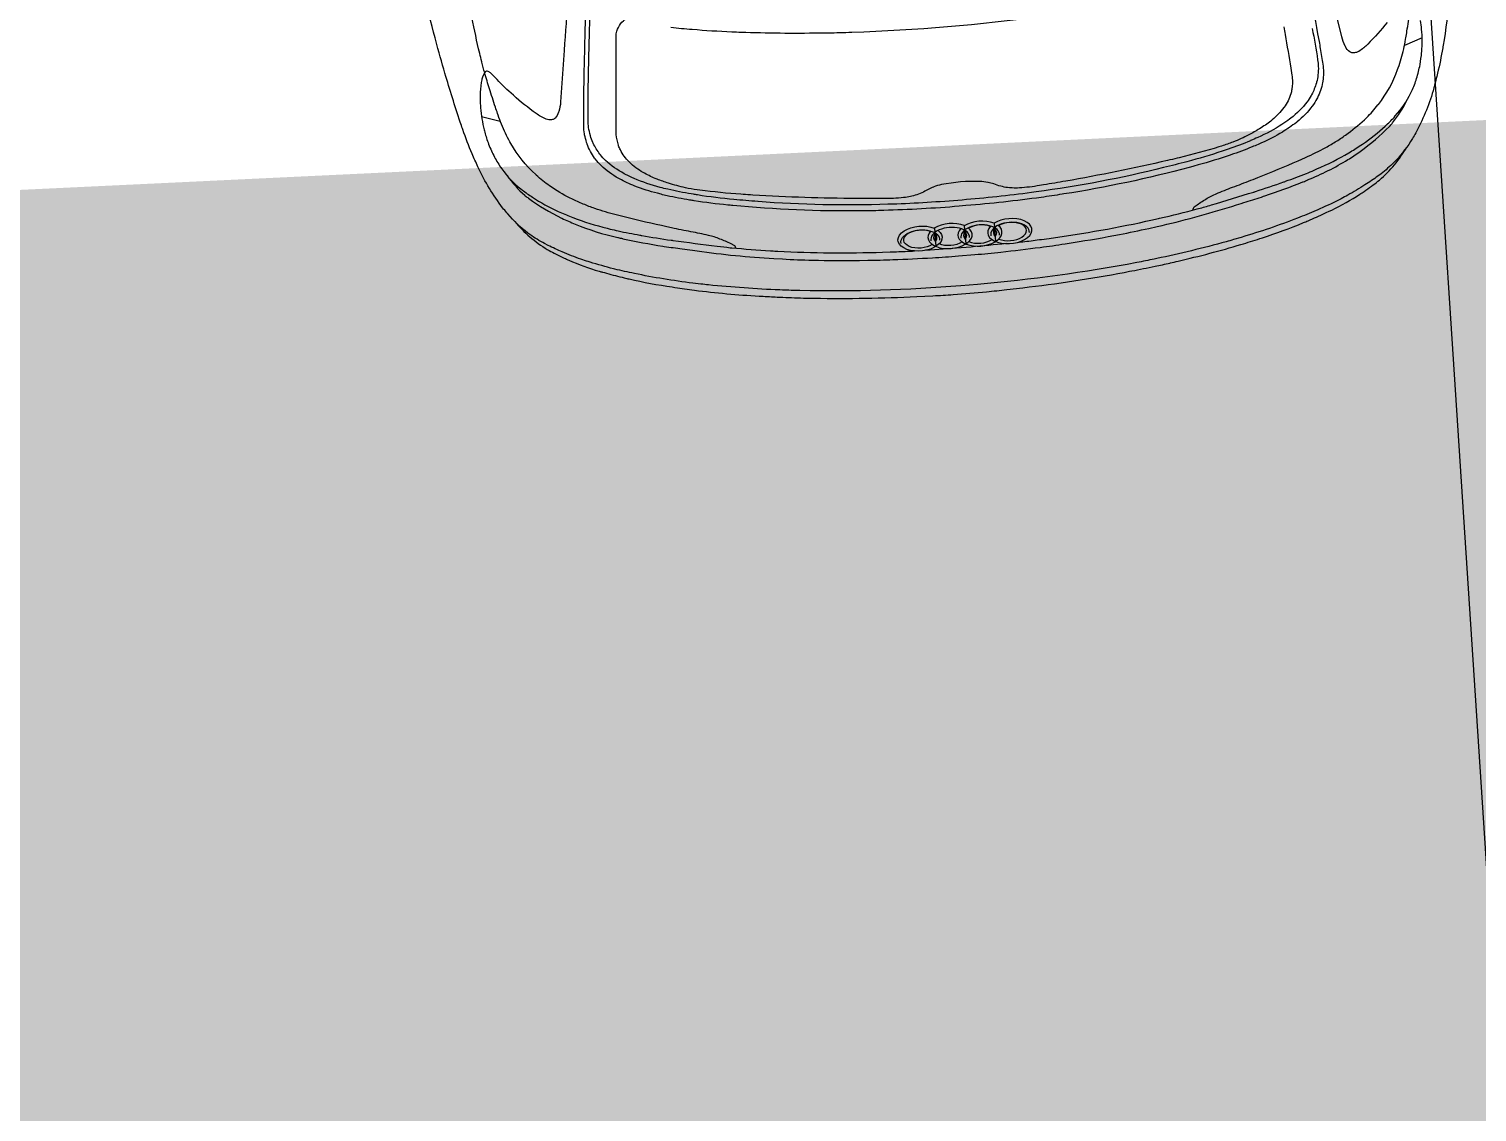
# Model space of a CAD drawing. Header units: millimetres. Extents: x 2622 to 2811, y 687 to 801.
# Drawn here: x 2642.594 to 2643.912, y 761.045 to 762.031 of the extents above; entities that cross this region are included whole.
import ezdxf

# ---------------------------------------------------------------- set-up
doc = ezdxf.new("R2010")
doc.units = ezdxf.units.MM
for name, color, linetype in [('automobile', 251, 'Continuous'), ('Scritte', 2, 'Continuous'), ('Verde', 84, 'Continuous')]:
    doc.layers.add(name, color=color, linetype=linetype)

msp = doc.modelspace()

# ---------------------------------------------------------------- hatches: boundary and pattern name
at = {"layer": 'Verde'}
h = msp.add_hatch(dxfattribs=at)
h.set_pattern_fill('DOTS', color=256, scale=0.05, style=0)
h.set_pattern_definition([(0, (1295.01577, 297.66502), (0.0396875, 0.079375), [0, -0.079375])])
h.paths.add_polyline_path([(2633.4764, 758.2749), (2638.0314, 758.2749), (2638.0314, 759.3208), (2633.4764, 759.3208)], flags=24)
h.paths.add_polyline_path([(2626.0261, 759.4736), (2627.2669, 759.4736), (2627.2669, 759.8025), (2626.0261, 759.8025)], flags=24)
h.paths.add_polyline_path([(2632.0107, 751.6605), (2635.3719, 751.6605), (2635.3719, 752.2683), (2632.0107, 752.2683)], flags=24)
h.paths.add_polyline_path([(2641.3363, 761.8248), (2641.2176, 764.3161), (2640.1155, 764.2695), (2636.1775, 764.0819), (2626.0376, 763.6468), (2625.5013, 756.8261), (2625.0468, 752.2451), (2627.4245, 751.7319), (2631.9214, 750.7835), (2638.6134, 750.7077), (2642.9923, 750.8058), (2645.1166, 751.0645), (2644.8148, 756.6348), (2644.3661, 756.6348), (2644.3661, 762.8848), (2644.4761, 762.8848), (2644.3913, 764.4501), (2644.0312, 764.4349), (2644.1117, 762.6903), (2644.0359, 762.6858), (2644.0788, 761.9555)])

# ---------------------------------------------------------------- linework, layer by layer
at = {"layer": 'automobile'}
for p, q in [((2643.862, 762.0228), (2643.8459, 762.0157)), ((2643.0056, 761.9513), (2643.0226, 761.947)), ((2643.4179, 761.8494), (2643.4193, 761.8328)), ((2643.4451, 761.8517), (2643.4465, 761.8351)), ((2643.4723, 761.854), (2643.4737, 761.8374))]:
    msp.add_line(p, q, dxfattribs=at)
for points in [[(2643.0085, 761.991, -0.00572), (2643.0059, 762.0005), (2643.0058, 762.0011, -0.005942), (2643.0039, 762.0086, -0.010746), (2642.9904, 762.0737), (2642.9893, 762.0802, -0.00238), (2642.9856, 762.1003, -0.006696), (2642.9616, 762.2491), (2642.9593, 762.2649, -0.002066), (2642.9533, 762.307, -0.001572), (2642.9451, 762.3669), (2642.9437, 762.3773, -0.004097), (2642.9307, 762.4819, -0.002102), (2642.9138, 762.6333, -0.000074), (2642.9119, 762.6514), (2642.9116, 762.6535, -0.002407), (2642.8947, 762.8189), (2642.8915, 762.8518, -0.003667), (2642.8847, 762.927, -0.001059), (2642.8761, 763.0333, -0.001674), (2642.8686, 763.1335), (2642.8621, 763.2241, -0.00038), (2642.8535, 763.3447)], [(2643.7586, 762.0704, -0.003739), (2643.7669, 762.0266), (2643.7682, 762.0194, -0.002087), (2643.7693, 762.0131, -0.003833), (2643.7716, 761.9987, -0.038218), (2643.7722, 761.9916), (2643.7722, 761.9907, -0.042323), (2643.7716, 761.9835, -0.000544), (2643.7714, 761.9822), (2643.7713, 761.982, -0.077698), (2643.7667, 761.9682), (2643.7663, 761.9674, -0.03891), (2643.762, 761.9606, -0.068208), (2643.7482, 761.9463), (2643.7475, 761.9458, -0.030082), (2643.7348, 761.937, -0.03155), (2643.7157, 761.9271), (2643.7126, 761.9257, -0.006653), (2643.7073, 761.9235, -0.016083), (2643.6878, 761.9162), (2643.6873, 761.916, -0.001372), (2643.6837, 761.9148, -0.014498), (2643.6543, 761.906), (2643.6542, 761.9059, -0.000163), (2643.6499, 761.9048, -0.026487), (2643.5359, 761.8806), (2643.5344, 761.8804, -0.004552), (2643.5151, 761.8775, -0.013599), (2643.4467, 761.87), (2643.4405, 761.8694, -0.013599), (2643.3718, 761.8656, -0.004552), (2643.3523, 761.8652), (2643.3507, 761.8652, -0.026487), (2643.2343, 761.8701, -0.000163), (2643.2299, 761.8705), (2643.2298, 761.8705, -0.014498), (2643.1993, 761.8744, -0.001372), (2643.1956, 761.875), (2643.1951, 761.875, -0.016083), (2643.1746, 761.879, -0.006653), (2643.1691, 761.8803), (2643.1657, 761.8812, -0.03155), (2643.1452, 761.8878, -0.030082), (2643.1312, 761.8944), (2643.1305, 761.8948, -0.068208), (2643.1145, 761.9065, -0.03891), (2643.1092, 761.9125), (2643.1086, 761.9132, -0.077698), (2643.1018, 761.9261), (2643.1017, 761.9263, -0.000544), (2643.1013, 761.9275, -0.042323), (2643.0995, 761.9346), (2643.0993, 761.9354, -0.038218), (2643.0987, 761.9426, -0.003833), (2643.0986, 761.9571, -0.002087), (2643.0987, 761.9636), (2643.0988, 761.9709, -0.003739), (2643.0997, 762.0153, 0.001137), (2643.1012, 762.0792)], [(2643.8302, 762.0369, -0.030767), (2643.8125, 762.0171, -0.019734), (2643.8088, 762.0137), (2643.8087, 762.0136, -0.039796), (2643.8044, 762.0105, -0.063017), (2643.8022, 762.0095), (2643.8021, 762.0095, -0.0971), (2643.7988, 762.0092, -0.135787), (2643.7962, 762.0101, -0.116859), (2643.7922, 762.0149), (2643.792, 762.0153, -0.058275), (2643.7889, 762.0237), (2643.7778, 762.0696, 0.002349)], [(2643.8883, 762.067, -0.00802), (2643.882, 762.0209, -0.004631), (2643.881, 762.0146), (2643.8808, 762.0137, -0.015164), (2643.8761, 761.9906, -0.009436), (2643.8729, 761.9781), (2643.8727, 761.9772, -0.054922), (2643.8569, 761.9375, -0.014098), (2643.8539, 761.9323), (2643.8532, 761.9311, -0.050609), (2643.838, 761.911, -0.009861), (2643.8364, 761.9094), (2643.8363, 761.9093, -0.034524), (2643.8246, 761.8991), (2643.8217, 761.8969, -0.018392), (2643.81, 761.8888, -0.019621), (2643.7943, 761.8795), (2643.7928, 761.8787, -0.006747), (2643.7866, 761.8754, -0.014368), (2643.7664, 761.866), (2643.7654, 761.8655, -0.009669), (2643.7485, 761.8586, -0.020937), (2643.6973, 761.8411), (2643.6903, 761.8391, -0.004527), (2643.6836, 761.8371, -0.015476), (2643.6205, 761.8218), (2643.6181, 761.8213, -0.004664), (2643.6024, 761.8182, -0.02629), (2643.4571, 761.7983), (2643.4421, 761.7971, -0.02629), (2643.2955, 761.7926, -0.004664), (2643.2795, 761.7931), (2643.2771, 761.7932, -0.015476), (2643.2123, 761.7978, -0.004527), (2643.2054, 761.7986), (2643.1981, 761.7994, -0.020937), (2643.1448, 761.8082, -0.009669), (2643.127, 761.8122), (2643.1258, 761.8125, -0.014368), (2643.1044, 761.8185, -0.006747), (2643.0978, 761.8206), (2643.0961, 761.8212, -0.019621), (2643.0791, 761.8278, -0.018392), (2643.0662, 761.8338), (2643.063, 761.8355, -0.034524), (2643.0497, 761.8436), (2643.0496, 761.8437, -0.009861), (2643.0478, 761.845, -0.050609), (2643.0295, 761.8624), (2643.0286, 761.8634, -0.014098), (2643.0248, 761.8681, -0.054922), (2643.0026, 761.9046), (2643.0023, 761.9054, -0.009436), (2642.997, 761.9172, -0.015164), (2642.9886, 761.9392), (2642.9883, 761.9401, -0.004631), (2642.9862, 761.9461, -0.00802), (2642.9723, 761.9905, -0.006057), (2642.9639, 762.0205), (2642.9633, 762.0228, -0.004713), (2642.9524, 762.0648, -0.000418)], [(2643.0845, 762.0604, 0.002349), (2643.0808, 762.0114), (2643.0776, 761.9644, -0.058275), (2643.0759, 761.9556), (2643.0757, 761.9551, -0.116859), (2643.0726, 761.9497, -0.135787), (2643.0702, 761.9483, -0.0971), (2643.0669, 761.9481), (2643.0668, 761.9481, -0.063017), (2643.0645, 761.9487, -0.039796), (2643.0597, 761.9511), (2643.0596, 761.9511, -0.019734), (2643.0553, 761.9539, -0.030767), (2643.0346, 761.9705), (2643.0305, 761.9742, -0.023975), (2643.0163, 761.9884, 0.026981), (2643.0143, 761.9904), (2643.0138, 761.9908, 0.082404), (2643.0115, 761.9923, 0.331449), (2643.009, 761.9917, 0.11979), (2643.0059, 761.9852), (2643.0058, 761.9846, 0.01295), (2643.0053, 761.982, 0.040597), (2643.0044, 761.9703), (2643.0044, 761.9671, 0.018718), (2643.0047, 761.9591, 0.041987), (2643.008, 761.939), (2643.0082, 761.9382, 0.026033), (2643.0115, 761.9275, 0.029135), (2643.0167, 761.9156, 0.035709), (2643.0229, 761.9051), (2643.0241, 761.9035, 0.074994), (2643.0414, 761.8852), (2643.0428, 761.8842, 0.021795), (2643.0519, 761.8777, 0.035876), (2643.0753, 761.8648), (2643.0769, 761.8641, 0.01667), (2643.0888, 761.8591, 0.030423), (2643.1199, 761.8494), (2643.1226, 761.8487, 0.007354), (2643.13, 761.847, 0.008095), (2643.1498, 761.8431), (2643.1504, 761.843, 0.001656), (2643.1515, 761.8428, 0.008192), (2643.1784, 761.8385, 0.001505), (2643.1797, 761.8383), (2643.1799, 761.8383, 0.002725), (2643.2201, 761.8331, 0.007046), (2643.2321, 761.8317), (2643.2335, 761.8316, 0.009275), (2643.2686, 761.8289), (2643.2697, 761.8288, 0.00204), (2643.2753, 761.8285, 0.020488), (2643.3708, 761.8276), (2643.3778, 761.8278, 0.003431), (2643.3931, 761.8284, 0.001298), (2643.3998, 761.8287)], [(2643.762, 762.0313, -0.006082), (2643.7669, 762.0028, -0.03233), (2643.7675, 761.9968), (2643.7675, 761.9967, -0.034617), (2643.7672, 761.989, -0.03902), (2643.7659, 761.9825), (2643.7657, 761.9818, -0.058142), (2643.7614, 761.971), (2643.7611, 761.9704, -0.037979), (2643.7572, 761.9644, -0.06686), (2643.7425, 761.9497), (2643.7414, 761.9488, -0.020612), (2643.7344, 761.944, -0.03793), (2643.7123, 761.932, -0.002952), (2643.7058, 761.9292), (2643.7057, 761.9291, -0.021889), (2643.6854, 761.9214), (2643.6835, 761.9208, 0.001386), (2643.6799, 761.9196, -0.017411), (2643.6479, 761.91, -0.003033), (2643.6266, 761.9046), (2643.6266, 761.9046, -0.027766), (2643.5105, 761.8825), (2643.5062, 761.8819, -0.012315), (2643.4432, 761.8751, -0.000027), (2643.4431, 761.8751, -0.012315), (2643.3798, 761.8713), (2643.3755, 761.8712, -0.027766), (2643.2574, 761.8737), (2643.2573, 761.8737, -0.003033), (2643.2354, 761.8756, -0.017411), (2643.2023, 761.8797, 0.001386), (2643.1985, 761.8803), (2643.1966, 761.8806, -0.021889), (2643.1753, 761.8849), (2643.1751, 761.8849, -0.002952), (2643.1683, 761.8866, -0.03793), (2643.1445, 761.8947, -0.020612), (2643.1368, 761.8984), (2643.1355, 761.8991, -0.06686), (2643.1186, 761.9111, -0.037979), (2643.1138, 761.9164), (2643.1134, 761.9169, -0.058142), (2643.1073, 761.9268), (2643.107, 761.9275, -0.03902), (2643.1047, 761.9337, -0.034617), (2643.1031, 761.9413), (2643.1031, 761.9413, -0.03233), (2643.1027, 761.9474, -0.006082), (2643.1028, 761.9763), (2643.1028, 761.981, -0.000457), (2643.1029, 761.9841, -0.000719), (2643.1031, 761.9957, -0.001732), (2643.1033, 762.0046), (2643.1048, 762.0621, -0.664839)], [(2643.1779, 762.0324, 0.005682), (2643.1973, 762.0306, 0.009016), (2643.2335, 762.0284), (2643.2377, 762.0282, 0.002459), (2643.2461, 762.0279, 0.012614), (2643.3177, 762.0274), (2643.3211, 762.0274, 0.004231), (2643.3428, 762.028, 0.024321), (2643.5167, 762.0425, 0.004231)], [(2643.6535, 761.866, -0.084069), (2643.6539, 761.8678, -0.14527), (2643.6546, 761.8688), (2643.6572, 761.8707, -0.021629), (2643.6664, 761.8767, -0.035823), (2643.6763, 761.8816, -0.009697), (2643.6914, 761.8875, 0.006523), (2643.7081, 761.8939), (2643.7124, 761.8956, 0.008213), (2643.7491, 761.9109), (2643.7559, 761.9139, 0.02379), (2643.7742, 761.923, 0.011647), (2643.784, 761.9287, 0.019105), (2643.7935, 761.9351), (2643.7947, 761.936, 0.03561), (2643.8114, 761.9501, 0.033879), (2643.8218, 761.9617), (2643.8222, 761.9622, 0.079534), (2643.8397, 761.9939), (2643.8403, 761.9956, 0.017254), (2643.843, 762.004, 0.026835), (2643.847, 762.0215), (2643.8472, 762.0228, 0.005166), (2643.8482, 762.0289, 0.001916), (2643.8508, 762.0464, 0.008733)], [(2643.7361, 762.0328, -0.002099), (2643.7373, 762.0258, -0.002236), (2643.7425, 761.9952), (2643.7435, 761.9888, -0.02064), (2643.7438, 761.9863, -0.058523), (2643.7434, 761.9762), (2643.7433, 761.9757, -0.03337), (2643.7425, 761.9718, -0.088002), (2643.7364, 761.9596), (2643.7361, 761.9593, -0.060604), (2643.7254, 761.948, -0.033684), (2643.7154, 761.9409), (2643.7138, 761.9399, -0.021277), (2643.7043, 761.9345, -0.021999), (2643.6898, 761.9279, -0.021171), (2643.6795, 761.9243), (2643.677, 761.9235, -0.014854), (2643.6409, 761.9136), (2643.639, 761.9132, -0.002627), (2643.6302, 761.9111, -0.013606), (2643.5375, 761.8923, -0.00094), (2643.5174, 761.8889), (2643.5137, 761.8883, -0.026222), (2643.4953, 761.8861, -0.030347), (2643.4888, 761.8861), (2643.4878, 761.8861, -0.06689), (2643.4752, 761.8886), (2643.472, 761.8897, 0.029858), (2643.4668, 761.8911), (2643.4666, 761.8911, 0.043778), (2643.4592, 761.892, 0.056827), (2643.4245, 761.8891, 0.043778), (2643.4173, 761.887), (2643.4172, 761.8869, 0.029858), (2643.4123, 761.8847), (2643.4093, 761.8831, -0.06689), (2643.3973, 761.8786), (2643.3963, 761.8784, -0.030347), (2643.3899, 761.8773, -0.026222), (2643.3714, 761.8764), (2643.3677, 761.8764, -0.00094), (2643.3473, 761.8765, -0.013606), (2643.2527, 761.8796, -0.002627), (2643.2437, 761.8802), (2643.2418, 761.8803, -0.014854), (2643.2045, 761.8841), (2643.2019, 761.8844, -0.021171), (2643.1912, 761.8863, -0.021999), (2643.1758, 761.8904, -0.021277), (2643.1655, 761.8941), (2643.1637, 761.8948, -0.033684), (2643.1527, 761.9002, -0.060604), (2643.1403, 761.9095), (2643.14, 761.9098, -0.088002), (2643.132, 761.9208, -0.03337), (2643.1304, 761.9245), (2643.1303, 761.925, -0.058523), (2643.1282, 761.9349, -0.02064), (2643.1281, 761.9374), (2643.1281, 761.9439, -0.002236), (2643.1281, 761.9749, -0.002099), (2643.1281, 761.9821, 0.00654), (2643.1281, 762.024, -0.080937), (2643.1288, 762.0288, -0.164737), (2643.1377, 762.0408)], [(2643.4936, 761.8365, 0.001298), (2643.5002, 761.8373, 0.003431), (2643.5154, 761.8393), (2643.5224, 761.8402, 0.020488), (2643.6164, 761.857, 0.00204), (2643.6219, 761.8582), (2643.623, 761.8585, 0.009275), (2643.6571, 761.867), (2643.6585, 761.8673, 0.007046), (2643.6701, 761.8706, 0.002725), (2643.7088, 761.8824), (2643.7091, 761.8825, 0.001505), (2643.7103, 761.8829, 0.008192), (2643.7361, 761.8916, 0.001656), (2643.7372, 761.892), (2643.7377, 761.8922, 0.008095), (2643.7566, 761.8993, 0.007354), (2643.7636, 761.9022), (2643.7662, 761.9034, 0.030423), (2643.7953, 761.9181, 0.01667), (2643.8061, 761.925), (2643.8076, 761.926, 0.035876), (2643.8285, 761.9425, 0.021795), (2643.8365, 761.9504), (2643.8376, 761.9517, 0.074994), (2643.8517, 761.9726), (2643.8526, 761.9744, 0.035709), (2643.857, 761.9858, 0.029135), (2643.8601, 761.9984, 0.026033), (2643.8616, 762.0094), (2643.8617, 762.0102, 0.041987), (2643.8616, 762.0306, 0.018718), (2643.8606, 762.0385)], [(2643.2372, 761.8313, 0.084069), (2643.2365, 761.833, 0.14527), (2643.2356, 761.8338), (2643.2328, 761.8352, 0.021629), (2643.2227, 761.8396, 0.035823), (2643.2122, 761.8429, 0.009697), (2643.1963, 761.8462, -0.006523), (2643.1787, 761.8497), (2643.1742, 761.8507, -0.008213), (2643.1355, 761.8597), (2643.1282, 761.8615, -0.02379), (2643.1087, 761.8674, -0.011647), (2643.0982, 761.8714, -0.019105), (2643.0877, 761.8762), (2643.0864, 761.8768, -0.03561), (2643.0676, 761.888, -0.033879), (2643.0553, 761.8977), (2643.0549, 761.8982, -0.079534), (2643.0323, 761.9265), (2643.0315, 761.9281, -0.017254), (2643.0274, 761.9359, -0.026835), (2643.0206, 761.9525), (2643.0202, 761.9538, -0.005166), (2643.0182, 761.9597, -0.001916), (2643.0128, 761.9765, -0.008733), (2643.0085, 761.991)], [(2643.0288, 761.8974, 0.057938), (2643.045, 761.8794), (2643.0454, 761.879, 0.022213), (2643.0484, 761.8767, 0.045964), (2643.0783, 761.8587), (2643.0788, 761.8585, 0.01514), (2643.0907, 761.8532, 0.042096), (2643.1298, 761.8409), (2643.1299, 761.8409, 0.00082), (2643.134, 761.84), (2643.1344, 761.8399, 0.016021), (2643.1707, 761.8331), (2643.172, 761.8329, 0.003713), (2643.1883, 761.8306, 0.000017), (2643.1976, 761.8293), (2643.2019, 761.8287, 0.020155), (2643.2718, 761.8219), (2643.2797, 761.8214, 0.008817), (2643.3069, 761.8203, 0.008495), (2643.3498, 761.8201), (2643.3573, 761.8202, 0.006657), (2643.3801, 761.8208, 0.004153), (2643.4161, 761.8225, 0.006908), (2643.4398, 761.8242), (2643.4549, 761.8254, 0.006908), (2643.4785, 761.8277, 0.004153), (2643.5143, 761.832, 0.006657), (2643.5369, 761.8352), (2643.5443, 761.8364, 0.008495), (2643.5866, 761.8437, 0.008817), (2643.6132, 761.8493), (2643.6209, 761.851, 0.020155), (2643.6887, 761.8693), (2643.6929, 761.8706, 0.000017), (2643.7018, 761.8734, 0.003713), (2643.7176, 761.8785), (2643.7188, 761.8789, 0.016021), (2643.7534, 761.8916), (2643.7538, 761.8917, 0.00082), (2643.7577, 761.8933), (2643.7578, 761.8934, 0.042096), (2643.7944, 761.9119, 0.01514), (2643.8052, 761.9191), (2643.8057, 761.9194, 0.045964), (2643.8322, 761.9421, 0.022213), (2643.8347, 761.9449), (2643.835, 761.9453, 0.057938), (2643.8481, 761.9657)], [(2643.0359, 761.8555, 0.087711), (2643.0655, 761.8301, 0.016481), (2643.0717, 761.8267), (2643.0736, 761.8257, 0.008201), (2643.0809, 761.8222, 0.007574), (2643.0851, 761.8203, 0.030341), (2643.1127, 761.8103, 0.000998), (2643.1158, 761.8094), (2643.1175, 761.809, 0.011879), (2643.1335, 761.8048), (2643.1356, 761.8043, 0.002966), (2643.14, 761.8032, 0.01771), (2643.1792, 761.7959), (2643.1817, 761.7955, 0.006348), (2643.1994, 761.793, 0.016537), (2643.2583, 761.7876, 0.000524), (2643.2656, 761.7872), (2643.266, 761.7872, 0.004046), (2643.2799, 761.7865, 0.004569), (2643.3014, 761.7858), (2643.3035, 761.7858, 0.001253), (2643.3085, 761.7857, 0.016619), (2643.4018, 761.7872), (2643.4165, 761.7879, 0.00604), (2643.4351, 761.789, 0.004954), (2643.4654, 761.7916, 0.00604), (2643.4839, 761.7935), (2643.4985, 761.7952, 0.016619), (2643.5908, 761.8092, 0.001253), (2643.5956, 761.8102), (2643.5977, 761.8105, 0.004569), (2643.6188, 761.8148, 0.004046), (2643.6324, 761.8177), (2643.6328, 761.8178, 0.000524), (2643.6399, 761.8195, 0.016537), (2643.6971, 761.8346, 0.006348), (2643.7142, 761.84), (2643.7166, 761.8407, 0.01771), (2643.754, 761.8545, 0.002966), (2643.7582, 761.8562), (2643.7602, 761.8571, 0.011879), (2643.7753, 761.8639), (2643.7768, 761.8646, 0.000998), (2643.7797, 761.866, 0.030341), (2643.8054, 761.8804, 0.007574), (2643.8092, 761.8829, 0.008201), (2643.8158, 761.8876), (2643.8175, 761.8889, 0.016481), (2643.8231, 761.8933, 0.087711), (2643.848, 761.9233)], [(2643.4835, 761.8354, -0.006291), (2643.4513, 761.8323), (2643.4422, 761.8316, -0.006291), (2643.4099, 761.8293, -0.006291)]]:
    msp.add_lwpolyline(points, format="xyb", dxfattribs=at)
for centre, major_axis, ratio, start_param, end_param in [((2643.4594, 761.8445), (-0.0201, -0.0017), 0.562626, 10.250685, 11.740464), ((2643.4866, 761.8468), (-0.0201, -0.0017), 0.562626, 5.719161, 11.740464), ((2643.4322, 761.8423), (-0.0201, -0.0017), 0.562626, 5.719161, 9.988802), ((2643.4323, 761.8403), (-0.0176, -0.0015), 0.557713, 3.054528, 6.37025), ((2643.4322, 761.8419), (0.015, 0.0013), 0.550612, 2.706149, 3.577036), ((2643.4322, 761.8423), (-0.0201, -0.0017), 0.562626, 3.967499, 5.457278), ((2643.4594, 761.8445), (-0.0201, -0.0017), 0.562626, 5.719161, 9.988802), ((2643.4596, 761.8426), (-0.0176, -0.0015), 0.557713, 3.054528, 6.37025), ((2643.4594, 761.8441), (0.015, 0.0013), 0.550612, 2.706149, 3.577036), ((2643.4594, 761.8441), (0.015, 0.0013), 0.550612, 7.12705, 8.580914), ((2643.4868, 761.8449), (-0.0176, -0.0015), 0.557713, 3.054528, 6.37025), ((2643.4867, 761.8464), (0.015, 0.0013), 0.550612, 2.706149, 3.577036), ((2643.4867, 761.8464), (0.015, 0.0013), 0.550612, 2.706149, 3.577036), ((2643.4867, 761.8464), (0.015, 0.0013), 0.550612, 3.934719, 8.580914), ((2643.4594, 761.8441), (0.015, 0.0013), 0.550612, 3.934719, 5.490059)]:
    msp.add_ellipse(centre, major_axis=major_axis, ratio=ratio, start_param=start_param, end_param=end_param, dxfattribs=at)
at = {"layer": 'automobile', "extrusion": (0, 0, -1)}
for centre, major_axis, ratio, start_param, end_param in [((2643.4049, 761.84), (0.0201, 0.0017), 0.562626, 5.719161, 11.740464), ((2643.4051, 761.838), (0.0176, 0.0015), 0.557713, 3.054528, 6.37025), ((2643.405, 761.8396), (-0.015, -0.0013), 0.550612, 3.934719, 8.580914), ((2643.405, 761.8396), (-0.015, -0.0013), 0.550612, 2.706149, 3.577036), ((2643.4322, 761.8419), (-0.015, -0.0013), 0.550612, 2.706149, 3.577036), ((2643.4594, 761.8441), (-0.015, -0.0013), 0.550612, 2.706149, 3.577036), ((2643.4594, 761.8441), (-0.015, -0.0013), 0.550612, 2.706149, 3.577036), ((2643.4322, 761.8419), (-0.015, -0.0013), 0.550612, 3.934719, 5.490059)]:
    msp.add_ellipse(centre, major_axis=major_axis, ratio=ratio, start_param=start_param, end_param=end_param, dxfattribs=at)
at = {"layer": 'Scritte'}
msp.add_line((2643.8441, 762.4371), (2644.2864, 755.6766), dxfattribs=at)

doc.saveas('drawing.dxf')
